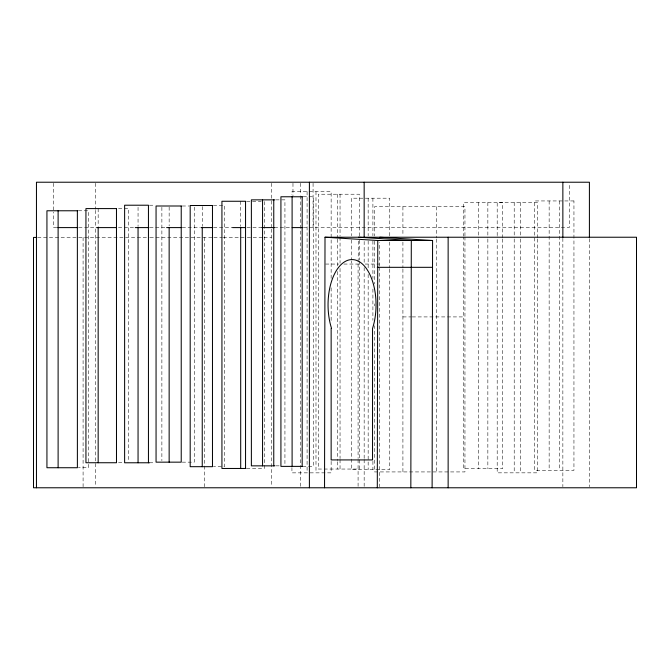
<?xml version="1.0" encoding="UTF-8"?>
<svg xmlns="http://www.w3.org/2000/svg" width="670" height="670" viewBox="0 0 670 670"><rect width="100%" height="100%" fill="white"/><g stroke="black" fill="none" stroke-linecap="round" stroke-linejoin="round"><path stroke-width="0.5" stroke-dasharray="3.35 2.51" d="M358.115 261.987L358.492 240.329M379.354 266.141L379.731 242.389M303.192 196.771L313.351 196.771L313.351 466.379L303.192 466.379M275.78 199.861L284.934 199.861L284.934 464.812M246.594 201.26L261.241 201.26M149.452 205.213L154.653 205.213M213.387 205.506L224.525 205.506L224.525 466.689L213.387 466.689M182.24 206L189.283 206M118.506 208.588L128.699 208.588L128.699 461.697M78.382 210.774L88.54 210.774L88.54 467.735L78.382 467.735M56.791 227.599L53.65 227.599L53.65 212.13M78.733 227.599L95.492 227.599M118.448 227.599L135.239 227.599M149.795 227.599L165.582 227.599M182.198 227.599L200.104 227.599M213.546 227.599L232.356 227.599M246.987 227.599L261.819 227.599M274.373 227.599L291.107 227.599M303.435 227.599L569.249 227.599L569.249 183.262M37.629 237.431L149.226 237.431M150.055 237.431L212.834 237.431M213.822 237.431L222.239 237.431M223.236 237.431L246.259 237.431M247.272 237.431L262.967 237.431M263.997 237.431L271.316 237.431M325.561 264.055L338.769 264.055M343.852 264.055L360.108 264.055M365.167 264.055L379.354 264.055M402.913 316.918L411.187 316.918M412.218 316.918L464.955 316.918M182.24 462.158L194.317 462.158L194.317 207.047M118.506 462.744L123.607 462.744M149.452 462.777L154.653 462.777M275.78 465.851L279.859 465.851M246.594 468.464L264.323 468.464L264.323 201.26M589.407 238.729L589.407 486.73M562.859 238.277L562.859 486.73M559.408 200.941L559.408 470.348M549.149 200.941L549.149 470.348M537.306 237.934L537.306 202.432L497.19 202.432L497.19 235.84M537.306 238.972L537.306 472.844L497.19 472.844L497.19 236.887M520.28 202.432L520.28 237.934M520.28 238.972L520.28 472.844M514.208 202.432L514.208 237.934M514.208 238.972L514.208 472.844M502.659 238.001L502.659 202.508L463.581 202.508L463.581 235.915M502.659 239.039L502.659 468.707L463.581 468.707L463.581 236.954M487.852 202.508L487.852 238.001M487.852 239.039L487.852 468.707M478.397 202.508L478.397 238.001M478.397 239.039L478.397 468.707M464.955 235.84L464.955 206.737L374.488 206.737L374.488 235.974M464.955 236.878L464.955 471.931L374.488 471.931L374.488 325.762M436.53 206.737L436.53 238.059M436.53 239.106L436.53 471.931M402.913 206.737L402.913 235.84M402.913 242.079L402.913 268.067M402.913 269.106L402.913 471.931M389.756 235.773L389.756 198.194L351.306 198.194L351.306 235.773M389.756 242.037L389.756 268.134M389.756 269.181L389.756 469.611L351.306 469.611L351.306 260.823M379.354 267.188L379.354 486.73M374.488 241.192L374.488 283.996M374.488 303.837L374.488 305.922M372.905 198.194L372.905 235.773M372.905 240.991L372.905 278.569M372.905 289.013L372.905 320.327M372.905 461.262L372.905 469.611M368.157 198.194L368.157 235.773M368.157 240.991L368.157 269.181M368.157 274.399L368.157 469.611M364.162 241.409L364.162 263.335M364.162 267.506L364.162 458.54M364.162 459.587L364.162 486.73M359.279 236.016L359.279 194.216L318.334 194.216L318.334 469.042L359.279 469.042L359.279 459.637M359.279 240.195L359.279 260.044M359.279 261.091L359.279 458.59M358.082 264.055L358.082 458.498M358.082 459.545L358.082 486.73M351.306 239.944L351.306 259.784M340.042 194.216L340.042 236.016M340.042 237.054L340.042 263.184M340.042 268.41L340.042 458.59M340.042 459.637L340.042 469.042M337.571 194.216L337.571 238.101M337.571 239.148L337.571 266.317M337.571 271.543L337.571 460.684M337.571 461.731L337.571 469.042M331.139 278.393L331.139 191.612L291.936 191.612L291.936 194.744M331.139 287.798L331.139 321.257M331.139 461.362L331.139 472.861L291.936 472.861L291.936 467.635M315.989 191.612L315.989 472.861M313.074 183.262L313.074 227.599M307.086 191.612L307.086 472.861M300.252 183.27L300.252 194.786M300.252 195.833L300.252 486.73M292.974 183.262L292.974 195.632M271.316 183.27L271.316 228.06M271.316 229.098L271.316 486.73M240.697 201.26L240.697 226.309M204.484 237.431L204.484 486.73M202.248 206.553L202.248 226.401M169.15 207.047L169.15 225.865M161.88 207.298L161.88 460.692M138.054 207.298L138.054 226.066M98.163 208.588L98.163 226.368M95.701 183.27L95.701 209.308M95.701 210.355L95.701 228.06M95.701 229.098L95.701 486.73M83.088 237.431L83.088 486.73M53.65 183.262L53.65 211.1M573.947 200.941L534.61 200.941L534.61 470.348L573.947 470.348L573.947 200.941"/><path stroke-width="1" d="M36.624 237.431L33.5 237.431L33.5 487.777L636.5 487.777L636.5 237.23L325.009 237.23L324.548 487.777M377.302 487.777L377.771 240.497L325.009 237.23M432.117 487.777L432.577 240.497L379.823 237.23M302.22 196.771L280.923 196.771L280.923 466.379L302.22 466.379M274.767 199.861L251.376 199.861L251.376 465.851L274.767 465.851M57.838 227.599L77.712 227.599M96.539 227.599L116.413 227.599M135.239 227.599L148.84 227.599M166.629 227.599L181.268 227.599M201.142 227.599L212.65 227.599M232.532 227.599L245.078 227.599M261.819 227.599L274.373 227.599M292.154 227.599L302.614 227.599M377.771 240.497L432.577 240.497M377.302 267.322L432.117 267.322M149.452 462.777L124.62 462.777L124.62 205.213L148.447 205.213L148.447 462.777M245.831 468.464L221.929 468.464L221.929 201.26L245.547 201.26L245.547 468.464M358.542 237.23L411.305 240.497L410.836 487.777M589.407 237.683L589.407 182.223L36.456 182.223L36.456 487.777M562.859 182.223L562.859 237.23M448.138 237.23L448.138 487.777M364.162 182.223L364.162 237.23M331.139 328.434L331.139 459.921L372.537 459.921L372.537 328.434A45.275 24.003 -90 0 0 367.629 270.404A45.275 24.003 -90 0 0 336.474 270.404A45.275 24.003 -90 0 0 331.566 328.434M309.398 182.223L309.398 487.777M302.178 196.771L302.178 466.379M292.103 196.771L292.103 466.379M273.762 199.861L273.762 465.851M262.556 199.861L262.556 465.851M240.697 227.356L240.697 468.464M202.248 227.448L202.248 466.689M169.15 227.951L169.15 462.158M138.054 227.113L138.054 462.777M98.163 227.415L98.163 462.744M58.114 210.774L58.114 467.735M212.474 205.506L190.188 205.506L190.188 466.689L212.474 466.689L212.474 205.506M181.227 206L156.06 206L156.06 462.158L181.227 462.158L181.227 206M116.471 208.588L85.936 208.588L85.936 462.744L116.488 462.744L116.471 208.588M77.385 210.774L46.934 210.774L46.934 467.735L77.385 467.735L77.368 210.774"/></g></svg>
